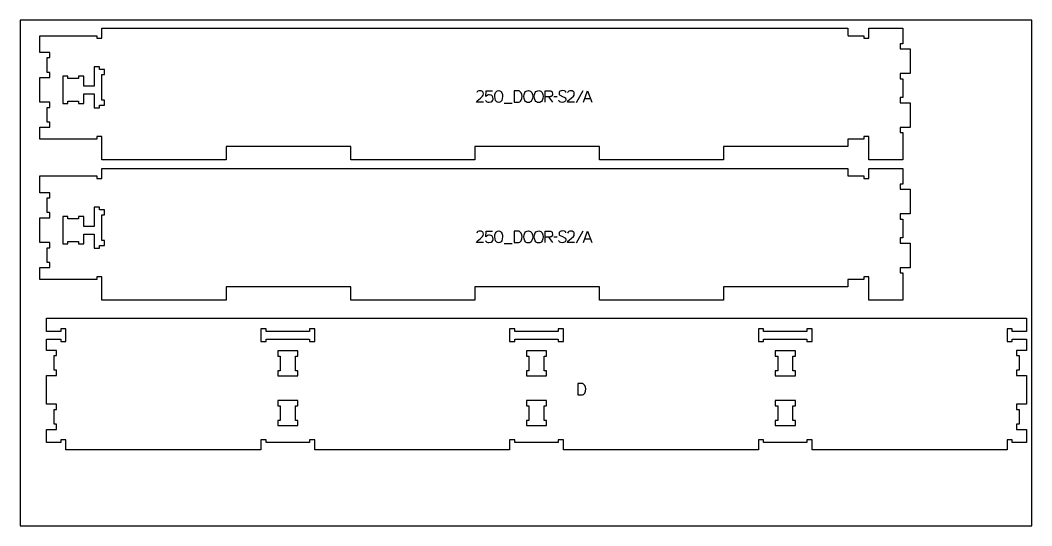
# Model space of a CAD drawing. Header units: millimetres. Extents: x -1220 to 1220, y -1930 to 4127.
# Drawn here: x -1220 to 1220, y -610 to 610 of the extents above; entities that cross this region are included whole.
import ezdxf

# ---------------------------------------------------------------- set-up
doc = ezdxf.new("R2010")
doc.units = ezdxf.units.MM
for name, color, linetype, true_color in [('0_SHEET_SPRUCEPLY_2440X122', 1, 'Continuous', 0xff0000), ('1_ANYTOOL_1MMDEEP_LABELS_S', 2, 'Continuous', 0xffff00), ('3_ANYTOOL_CUTTHROUGH_INSID', 4, 'Continuous', 0x00ffff), ('4_ANYTOOL_CUTTHROUGH_OUTSI', 5, 'Continuous', 0x0000ff)]:
    doc.layers.add(name, color=color, linetype=linetype, true_color=true_color)

msp = doc.modelspace()

# ---------------------------------------------------------------- linework, layer by layer
at = {"layer": '0_SHEET_SPRUCEPLY_2440X122'}
msp.add_lwpolyline([(-1220, 610), (-1220, -610), (1220, -610), (1220, 610)], close=True, dxfattribs=at)
at = {"layer": '1_ANYTOOL_1MMDEEP_LABELS_S'}
for p, q in [((136.7, 439.5, 0), (120.7, 410.8, 0)), ((54.3, 425.4, 0), (64.1, 411.9, 0)), ((75.3, 424.9, 0), (67.1, 424.8, 0)), ((141.5, 420.8, 0), (155.5, 420.8, 0)), ((-52.3, 409.6, 0), (-33.1, 409.6, 0)), ((136.7, 100.8, 0), (120.7, 72.1, 0)), ((54.3, 86.7, 0), (64.1, 73.2, 0)), ((75.3, 86.2, 0), (67.1, 86.1, 0)), ((141.5, 82.2, 0), (155.5, 82.2, 0)), ((-52.3, 70.9, 0), (-33.1, 70.9, 0))]:
    msp.add_line(p, q, dxfattribs=at)
for points in [[(-102.3, 412), (-119.4, 412), (-118, 415.2), (-110.1, 422.1), (-105, 426.5), (-103.3, 429.1), (-102.8, 432.2), (-103.4, 435.6), (-104.1, 436.9), (-105.1, 438), (-107.8, 439.4), (-111.1, 439.9), (-113.7, 439.6), (-115.8, 438.7), (-117.6, 437.2), (-119, 435.2)], [(-97.7, 416.4), (-96.1, 414.4), (-94.1, 413), (-91.9, 412.2), (-89.4, 411.9), (-83.9, 412.9), (-81.8, 414.4), (-80.1, 416.9), (-79.5, 418.7), (-79.3, 420.5), (-79.8, 424.2), (-81.5, 427.2), (-82.7, 428.4), (-84.2, 429.2), (-88, 429.9), (-90.5, 429.7), (-92.7, 428.8), (-96.6, 425.9), (-95.9, 439.9), (-80.8, 439.9)], [(45.9, 411.9), (45.9, 439.9), (56.5, 439.9), (59.8, 439.5), (61.1, 438.9), (62.1, 438.1), (62.9, 437.1), (63.5, 435.8), (64, 432.6), (63.6, 430.1), (62.3, 427.8), (61.4, 426.8), (60.4, 426.1), (59.2, 425.7), (57.9, 425.5), (56.2, 425.4), (54.3, 425.4), (46, 425.4)], [(96.1, 435.6), (95.9, 436.9), (95.3, 438), (94.3, 438.8), (93, 439.4), (87.3, 440.2), (84.5, 439.8), (82.1, 438.5), (81, 437.6), (80.3, 436.5), (79.9, 435.2), (79.7, 433.7), (79.9, 432.2), (80.4, 430.9), (81.2, 429.8), (88.1, 426.3), (93.8, 423.6), (94.9, 422.7), (95.6, 421.5), (96, 420.1), (95.7, 416.9), (95.1, 415.5), (94.3, 414.3), (93.1, 413.3), (90.3, 412.1), (87.3, 411.6), (84.3, 411.9), (81.6, 413), (80.5, 413.9), (79.7, 414.9), (79.2, 416.1), (79.1, 417.4)], [(116.9, 412), (99.8, 412), (101.3, 415.2), (109.2, 422.1), (114.3, 426.5), (115.9, 429.1), (116.5, 432.2), (115.9, 435.6), (115.1, 436.9), (114.1, 438), (111.4, 439.4), (108.1, 439.9), (105.6, 439.6), (103.4, 438.7), (101.6, 437.2), (100.2, 435.2)], [(138.3, 411.9), (148.5, 439.9), (158.8, 411.9)], [(-102.3, 73.3), (-119.4, 73.3), (-118, 76.5), (-110.1, 83.5), (-105, 87.9), (-103.3, 90.5), (-102.8, 93.6), (-103.4, 96.9), (-104.1, 98.2), (-105.1, 99.3), (-107.8, 100.8), (-111.1, 101.3), (-113.7, 101), (-115.8, 100.1), (-117.6, 98.6), (-119, 96.5)], [(-97.7, 77.7), (-96.1, 75.8), (-94.1, 74.4), (-91.9, 73.5), (-89.4, 73.3), (-83.9, 74.2), (-81.8, 75.7), (-80.1, 78.2), (-79.5, 80), (-79.3, 81.8), (-79.8, 85.5), (-81.5, 88.5), (-82.7, 89.7), (-84.2, 90.6), (-88, 91.3), (-90.5, 91), (-92.7, 90.2), (-96.6, 87.2), (-95.9, 101.3), (-80.8, 101.3)], [(45.9, 73.3), (45.9, 101.3), (56.5, 101.3), (59.8, 100.8), (61.1, 100.2), (62.1, 99.4), (62.9, 98.4), (63.5, 97.1), (64, 93.9), (63.6, 91.4), (62.3, 89.1), (61.4, 88.1), (60.4, 87.4), (59.2, 87), (57.9, 86.8), (56.2, 86.7), (54.3, 86.7), (46, 86.7)], [(96.1, 97), (95.9, 98.3), (95.3, 99.3), (94.3, 100.1), (93, 100.7), (87.3, 101.6), (84.5, 101.2), (82.1, 99.9), (81, 98.9), (80.3, 97.8), (79.9, 96.5), (79.7, 95), (79.9, 93.5), (80.4, 92.2), (81.2, 91.2), (88.1, 87.7), (93.8, 84.9), (94.9, 84), (95.6, 82.9), (96, 81.5), (95.7, 78.2), (95.1, 76.8), (94.3, 75.6), (93.1, 74.7), (90.3, 73.4), (87.3, 72.9), (84.3, 73.3), (81.6, 74.4), (80.5, 75.2), (79.7, 76.2), (79.2, 77.4), (79.1, 78.7)], [(116.9, 73.3), (99.8, 73.3), (101.3, 76.5), (109.2, 83.5), (114.3, 87.9), (115.9, 90.5), (116.5, 93.6), (115.9, 96.9), (115.1, 98.2), (114.1, 99.3), (111.4, 100.8), (108.1, 101.3), (105.6, 101), (103.4, 100.1), (101.6, 98.6), (100.2, 96.5)], [(138.3, 73.3), (148.5, 101.3), (158.8, 73.3)]]:
    msp.add_lwpolyline(points, dxfattribs=at)
for points in [[(-65.9, 440.2), (-63.3, 439.8), (-61.2, 438.7), (-59.6, 437.1), (-58.3, 435.1), (-56.8, 430.4), (-56.4, 425.6), (-58.4, 416.3), (-59.6, 414.3), (-61.2, 412.8), (-63.3, 412), (-65.9, 411.7), (-68.4, 412), (-70.5, 412.9), (-72.1, 414.3), (-73.3, 416.4), (-75.3, 425.6), (-74.9, 430.4), (-73.3, 435.2), (-72.1, 437.1), (-70.5, 438.7), (-68.4, 439.8)], [(-28.2, 439.9), (-28.2, 411.9), (-20.3, 412), (-17.4, 412.3), (-15, 413.2), (-13.1, 414.7), (-11.6, 416.7), (-9.8, 421.5), (-9.2, 426.6), (-9.8, 430.9), (-11.5, 434.8), (-14.8, 438.3), (-16.7, 439.3)], [(5.8, 440.2), (8.4, 439.9), (10.6, 438.8), (13.8, 435.4), (15.6, 430.7), (16.2, 425.8), (15.6, 421), (13.6, 416.2), (12.2, 414.2), (10.3, 412.7), (8.1, 411.8), (5.5, 411.5), (2.8, 411.8), (0.5, 412.7), (-1.4, 414.2), (-2.9, 416.3), (-4.8, 421.2), (-5.4, 426), (-4.7, 431.1), (-2.7, 435.7), (-1.2, 437.7), (0.8, 439.1), (3.1, 440)], [(31, 440.2), (33.6, 439.9), (35.7, 438.8), (38.9, 435.4), (40.8, 430.7), (41.4, 425.8), (40.7, 421), (38.8, 416.2), (37.3, 414.2), (35.5, 412.7), (33.3, 411.8), (30.7, 411.5), (28, 411.8), (25.7, 412.7), (23.8, 414.2), (22.3, 416.3), (20.4, 421.2), (19.7, 426), (20.4, 431.1), (22.4, 435.7), (24, 437.7), (25.9, 439.1), (28.3, 440)], [(-65.9, 101.5), (-63.3, 101.1), (-61.2, 100.1), (-59.6, 98.5), (-58.3, 96.5), (-56.8, 91.7), (-56.4, 86.9), (-58.4, 77.7), (-59.6, 75.6), (-61.2, 74.2), (-63.3, 73.3), (-65.9, 73), (-68.4, 73.3), (-70.5, 74.2), (-72.1, 75.7), (-73.3, 77.7), (-75.3, 86.9), (-74.9, 91.8), (-73.3, 96.5), (-72.1, 98.5), (-70.5, 100.1), (-68.4, 101.1)], [(-28.2, 101.3), (-28.2, 73.3), (-20.3, 73.3), (-17.4, 73.7), (-15, 74.6), (-13.1, 76), (-11.6, 78), (-9.8, 82.8), (-9.2, 87.9), (-9.8, 92.2), (-11.5, 96.1), (-14.8, 99.7), (-16.7, 100.6)], [(5.8, 101.6), (8.4, 101.2), (10.6, 100.2), (13.8, 96.7), (15.6, 92), (16.2, 87.1), (15.6, 82.3), (13.6, 77.6), (12.2, 75.5), (10.3, 74), (8.1, 73.1), (5.5, 72.8), (2.8, 73.1), (0.5, 74), (-1.4, 75.5), (-2.9, 77.7), (-4.8, 82.5), (-5.4, 87.4), (-4.7, 92.4), (-2.7, 97.1), (-1.2, 99), (0.8, 100.5), (3.1, 101.3)], [(31, 101.6), (33.6, 101.2), (35.7, 100.2), (38.9, 96.7), (40.8, 92), (41.4, 87.1), (40.7, 82.3), (38.8, 77.6), (37.3, 75.5), (35.5, 74), (33.3, 73.1), (30.7, 72.8), (28, 73.1), (25.7, 74), (23.8, 75.5), (22.3, 77.7), (20.4, 82.5), (19.7, 87.4), (20.4, 92.4), (22.4, 97.1), (24, 99), (25.9, 100.5), (28.3, 101.3)], [(125.2, -266.4), (125.2, -294.4), (133.2, -294.3), (136, -293.9), (138.4, -293.1), (140.4, -291.6), (141.8, -289.6), (143.6, -284.8), (144.3, -279.7), (143.7, -275.4), (141.9, -271.5), (138.6, -267.9), (136.7, -267)]]:
    msp.add_lwpolyline(points, close=True, dxfattribs=at)
at = {"layer": '3_ANYTOOL_CUTTHROUGH_INSID'}
for points in [[(-1028.8, 404.7), (-1016.8, 404.7), (-1016.8, 417.2), (-1022.8, 417.2), (-1022.8, 478.7), (-1016.8, 478.7), (-1016.8, 491.2), (-1028.8, 491.2), (-1028.8, 497.2), (-1041.3, 497.2), (-1041.3, 451.2), (-1066.8, 451.2), (-1066.8, 475.2), (-1079.3, 475.2), (-1079.3, 469.2), (-1104.8, 469.2), (-1104.8, 475.2), (-1117.3, 475.2), (-1117.3, 408.7), (-1104.8, 408.7), (-1104.8, 414.7), (-1079.3, 414.7), (-1079.3, 408.7), (-1066.8, 408.7), (-1066.8, 432.7), (-1041.3, 432.7), (-1041.3, 398.7), (-1028.8, 398.7)], [(-1028.8, 66), (-1016.8, 66), (-1016.8, 78.5), (-1022.8, 78.5), (-1022.8, 140), (-1016.8, 140), (-1016.8, 152.5), (-1028.8, 152.5), (-1028.8, 158.5), (-1041.3, 158.5), (-1041.3, 112.6), (-1066.8, 112.6), (-1066.8, 136.6), (-1079.3, 136.6), (-1079.3, 130.6), (-1104.8, 130.6), (-1104.8, 136.6), (-1117.3, 136.6), (-1117.3, 70.1), (-1104.8, 70.1), (-1104.8, 76.1), (-1079.3, 76.1), (-1079.3, 70.1), (-1066.8, 70.1), (-1066.8, 94.1), (-1041.3, 94.1), (-1041.3, 60), (-1028.8, 60)], [(-509.7, -134.8), (-522.2, -134.8), (-522.2, -140.8), (-626.9, -140.8), (-626.9, -134.8), (-639.4, -134.8), (-639.4, -165.3), (-626.9, -165.3), (-626.9, -159.3), (-522.2, -159.3), (-522.2, -165.3), (-509.7, -165.3)], [(90.3, -134.8), (77.8, -134.8), (77.8, -140.8), (-26.9, -140.8), (-26.9, -134.8), (-39.4, -134.8), (-39.4, -165.3), (-26.9, -165.3), (-26.9, -159.3), (77.8, -159.3), (77.8, -165.3), (90.3, -165.3)], [(690.3, -134.8), (677.8, -134.8), (677.8, -140.8), (573.1, -140.8), (573.1, -134.8), (560.6, -134.8), (560.6, -165.3), (573.1, -165.3), (573.1, -159.3), (677.8, -159.3), (677.8, -165.3), (690.3, -165.3)], [(-598.8, -200.3), (-592.8, -200.3), (-592.8, -235.8), (-598.8, -235.8), (-598.8, -248.3), (-550.3, -248.3), (-550.3, -235.8), (-556.3, -235.8), (-556.3, -200.3), (-550.3, -200.3), (-550.3, -187.8), (-598.8, -187.8)], [(1.2, -200.3), (7.2, -200.3), (7.2, -235.8), (1.2, -235.8), (1.2, -248.3), (49.7, -248.3), (49.7, -235.8), (43.7, -235.8), (43.7, -200.3), (49.7, -200.3), (49.7, -187.8), (1.2, -187.8)], [(601.2, -200.3), (607.2, -200.3), (607.2, -235.8), (601.2, -235.8), (601.2, -248.3), (649.7, -248.3), (649.7, -235.8), (643.7, -235.8), (643.7, -200.3), (649.7, -200.3), (649.7, -187.8), (601.2, -187.8)], [(-598.8, -320.3), (-592.8, -320.3), (-592.8, -355.8), (-598.8, -355.8), (-598.8, -368.3), (-550.3, -368.3), (-550.3, -355.8), (-556.3, -355.8), (-556.3, -320.3), (-550.3, -320.3), (-550.3, -307.8), (-598.8, -307.8)], [(1.2, -320.3), (7.2, -320.3), (7.2, -355.8), (1.2, -355.8), (1.2, -368.3), (49.7, -368.3), (49.7, -355.8), (43.7, -355.8), (43.7, -320.3), (49.7, -320.3), (49.7, -307.8), (1.2, -307.8)], [(601.2, -320.3), (607.2, -320.3), (607.2, -355.8), (601.2, -355.8), (601.2, -368.3), (649.7, -368.3), (649.7, -355.8), (643.7, -355.8), (643.7, -320.3), (649.7, -320.3), (649.7, -307.8), (601.2, -307.8)]]:
    msp.add_lwpolyline(points, close=True, dxfattribs=at)
at = {"layer": '4_ANYTOOL_CUTTHROUGH_OUTSI'}
for points in [[(776.7, 573, 0.414214), (777, 572.7), (814.7, 572.7), (814.7, 567, 0.414214), (815, 566.7), (827, 566.7, 0.414214), (827.2, 567), (827.2, 590.7), (908.7, 590.7), (908.7, 553.2), (903, 553.2, 0.414214), (902.7, 553), (902.7, 541, 0.414214), (903, 540.7), (926.7, 540.7), (926.7, 481.2), (903, 481.2, 0.414214), (902.7, 481), (902.7, 469, 0.414214), (903, 468.7), (908.7, 468.7), (908.7, 423.2), (903, 423.2, 0.414214), (902.7, 423), (902.7, 411, 0.414214), (903, 410.7), (926.7, 410.7), (926.7, 351.2), (903, 351.2, 0.414214), (902.7, 351), (902.7, 339, 0.414214), (903, 338.7), (908.7, 338.7), (908.7, 273.2), (827.2, 273.2), (827.2, 329, 0.414214), (827, 329.2), (815, 329.2, 0.414214), (814.7, 329), (814.7, 323.2), (777, 323.2, 0.414214), (776.7, 323), (776.7, 305.2), (477, 305.2, 0.414214), (476.7, 305), (476.7, 273.2), (177.2, 273.2), (177.2, 305, 0.414214), (177, 305.2), (-123, 305.2, 0.414214), (-123.3, 305), (-123.3, 273.2), (-422.8, 273.2), (-422.8, 305, 0.414214), (-423, 305.2), (-723, 305.2, 0.414214), (-723.3, 305), (-723.3, 273.2), (-1022.8, 273.2), (-1022.8, 329, 0.414214), (-1023, 329.2), (-1035, 329.2, 0.414214), (-1035.3, 329), (-1035.3, 323.2), (-1172.8, 323.2), (-1172.8, 351.7), (-1149, 351.7, 0.414214), (-1148.8, 352), (-1148.8, 364, 0.414214), (-1149, 364.2), (-1154.8, 364.2), (-1154.8, 399.7), (-1149, 399.7, 0.414214), (-1148.8, 400), (-1148.8, 412, 0.414214), (-1149, 412.2), (-1172.8, 412.2), (-1172.8, 471.7), (-1149, 471.7, 0.414214), (-1148.8, 472), (-1148.8, 484, 0.414214), (-1149, 484.2), (-1154.8, 484.2), (-1154.8, 519.7), (-1149, 519.7, 0.414214), (-1148.8, 520), (-1148.8, 532, 0.414214), (-1149, 532.2), (-1172.8, 532.2), (-1172.8, 572.7), (-1035.3, 572.7), (-1035.3, 567, 0.414214), (-1035, 566.7), (-1023, 566.7, 0.414214), (-1022.8, 567), (-1022.8, 590.7), (776.7, 590.7)], [(776.7, 234.3, 0.414214), (777, 234.1), (814.7, 234.1), (814.7, 228.3, 0.414214), (815, 228.1), (827, 228.1, 0.414214), (827.2, 228.3), (827.2, 252.1), (908.7, 252.1), (908.7, 214.6), (903, 214.6, 0.414214), (902.7, 214.3), (902.7, 202.3, 0.414214), (903, 202.1), (926.7, 202.1), (926.7, 142.6), (903, 142.6, 0.414214), (902.7, 142.3), (902.7, 130.3, 0.414214), (903, 130.1), (908.7, 130.1), (908.7, 84.6), (903, 84.6, 0.414214), (902.7, 84.3), (902.7, 72.3, 0.414214), (903, 72.1), (926.7, 72.1), (926.7, 12.6), (903, 12.6, 0.414214), (902.7, 12.3), (902.7, 0.3, 0.414214), (903, 0.1), (908.7, 0.1), (908.7, -65.4), (827.2, -65.4), (827.2, -9.7, 0.414214), (827, -9.4), (815, -9.4, 0.414214), (814.7, -9.7), (814.7, -15.4), (777, -15.4, 0.414214), (776.7, -15.7), (776.7, -33.4), (477, -33.4, 0.414214), (476.7, -33.7), (476.7, -65.4), (177.2, -65.4), (177.2, -33.7, 0.414214), (177, -33.4), (-123, -33.4, 0.414214), (-123.3, -33.7), (-123.3, -65.4), (-422.8, -65.4), (-422.8, -33.7, 0.414214), (-423, -33.4), (-723, -33.4, 0.414214), (-723.3, -33.7), (-723.3, -65.4), (-1022.8, -65.4), (-1022.8, -9.7, 0.414214), (-1023, -9.4), (-1035, -9.4, 0.414214), (-1035.3, -9.7), (-1035.3, -15.4), (-1172.8, -15.4), (-1172.8, 13.1), (-1149, 13.1, 0.414214), (-1148.8, 13.3), (-1148.8, 25.3, 0.414214), (-1149, 25.6), (-1154.8, 25.6), (-1154.8, 61.1), (-1149, 61.1, 0.414214), (-1148.8, 61.3), (-1148.8, 73.3, 0.414214), (-1149, 73.6), (-1172.8, 73.6), (-1172.8, 133.1), (-1149, 133.1, 0.414214), (-1148.8, 133.3), (-1148.8, 145.3, 0.414214), (-1149, 145.6), (-1154.8, 145.6), (-1154.8, 181.1), (-1149, 181.1, 0.414214), (-1148.8, 181.3), (-1148.8, 193.3, 0.414214), (-1149, 193.6), (-1172.8, 193.6), (-1172.8, 234.1), (-1035.3, 234.1), (-1035.3, 228.3, 0.414214), (-1035, 228.1), (-1023, 228.1, 0.414214), (-1022.8, 228.3), (-1022.8, 252.1), (776.7, 252.1)], [(-509.7, -403, 0.414214), (-510, -402.8), (-522, -402.8, 0.414214), (-522.2, -403), (-522.2, -408.8), (-626.9, -408.8), (-626.9, -403, 0.414214), (-627.2, -402.8), (-639.2, -402.8, 0.414214), (-639.4, -403), (-639.4, -426.8), (-1109.7, -426.8), (-1109.7, -403, 0.414214), (-1110, -402.8), (-1122, -402.8, 0.414214), (-1122.2, -403), (-1122.2, -408.8), (-1156.3, -408.8), (-1156.3, -377.3), (-1132.6, -377.3, 0.414214), (-1132.3, -377), (-1132.3, -365, 0.414214), (-1132.6, -364.8), (-1138.3, -364.8), (-1138.3, -329.3), (-1132.6, -329.3, 0.414214), (-1132.3, -329), (-1132.3, -317, 0.414214), (-1132.6, -316.8), (-1156.3, -316.8), (-1156.3, -247.3), (-1132.6, -247.3, 0.414214), (-1132.3, -247), (-1132.3, -235, 0.414214), (-1132.6, -234.8), (-1138.3, -234.8), (-1138.3, -198.7), (-1132.6, -198.7, 0.414221), (-1132.3, -198.5), (-1132.3, -187, 0.414206), (-1132.6, -186.8), (-1156.3, -186.8), (-1156.3, -159.3), (-1122.2, -159.3), (-1122.2, -165, 0.414214), (-1122, -165.3), (-1110, -165.3, 0.414214), (-1109.7, -165), (-1109.7, -135, 0.414214), (-1110, -134.8), (-1122, -134.8, 0.414214), (-1122.2, -135), (-1122.2, -140.8), (-1156.3, -140.8), (-1156.3, -109.3), (1207.2, -109.3), (1207.2, -140.8), (1173.1, -140.8), (1173.1, -135, 0.414214), (1172.8, -134.8), (1160.8, -134.8, 0.414214), (1160.6, -135), (1160.6, -165, 0.414214), (1160.8, -165.3), (1172.8, -165.3, 0.414214), (1173.1, -165), (1173.1, -159.3), (1207.2, -159.3), (1207.2, -186.8), (1183.4, -186.8, 0.414206), (1183.2, -187), (1183.2, -198.5, 0.414221), (1183.4, -198.7), (1189.2, -198.7), (1189.2, -234.8), (1183.4, -234.8, 0.414214), (1183.2, -235), (1183.2, -247, 0.414214), (1183.4, -247.3), (1207.2, -247.3), (1207.2, -316.8), (1183.4, -316.8, 0.414214), (1183.2, -317), (1183.2, -329, 0.414214), (1183.4, -329.3), (1189.2, -329.3), (1189.2, -364.8), (1183.4, -364.8, 0.414214), (1183.2, -365), (1183.2, -377, 0.414214), (1183.4, -377.3), (1207.2, -377.3), (1207.2, -408.8), (1173.1, -408.8), (1173.1, -403, 0.414214), (1172.8, -402.8), (1160.8, -402.8, 0.414214), (1160.6, -403), (1160.6, -426.8), (690.3, -426.8), (690.3, -403, 0.414214), (690, -402.8), (678, -402.8, 0.414214), (677.8, -403), (677.8, -408.8), (573.1, -408.8), (573.1, -403, 0.414214), (572.8, -402.8), (560.8, -402.8, 0.414214), (560.6, -403), (560.6, -426.8), (90.3, -426.8), (90.3, -403, 0.414214), (90, -402.8), (78, -402.8, 0.414214), (77.8, -403), (77.8, -408.8), (-26.9, -408.8), (-26.9, -403, 0.414214), (-27.2, -402.8), (-39.2, -402.8, 0.414214), (-39.4, -403), (-39.4, -426.8), (-509.7, -426.8)]]:
    msp.add_lwpolyline(points, format="xyb", close=True, dxfattribs=at)

doc.saveas('drawing.dxf')
